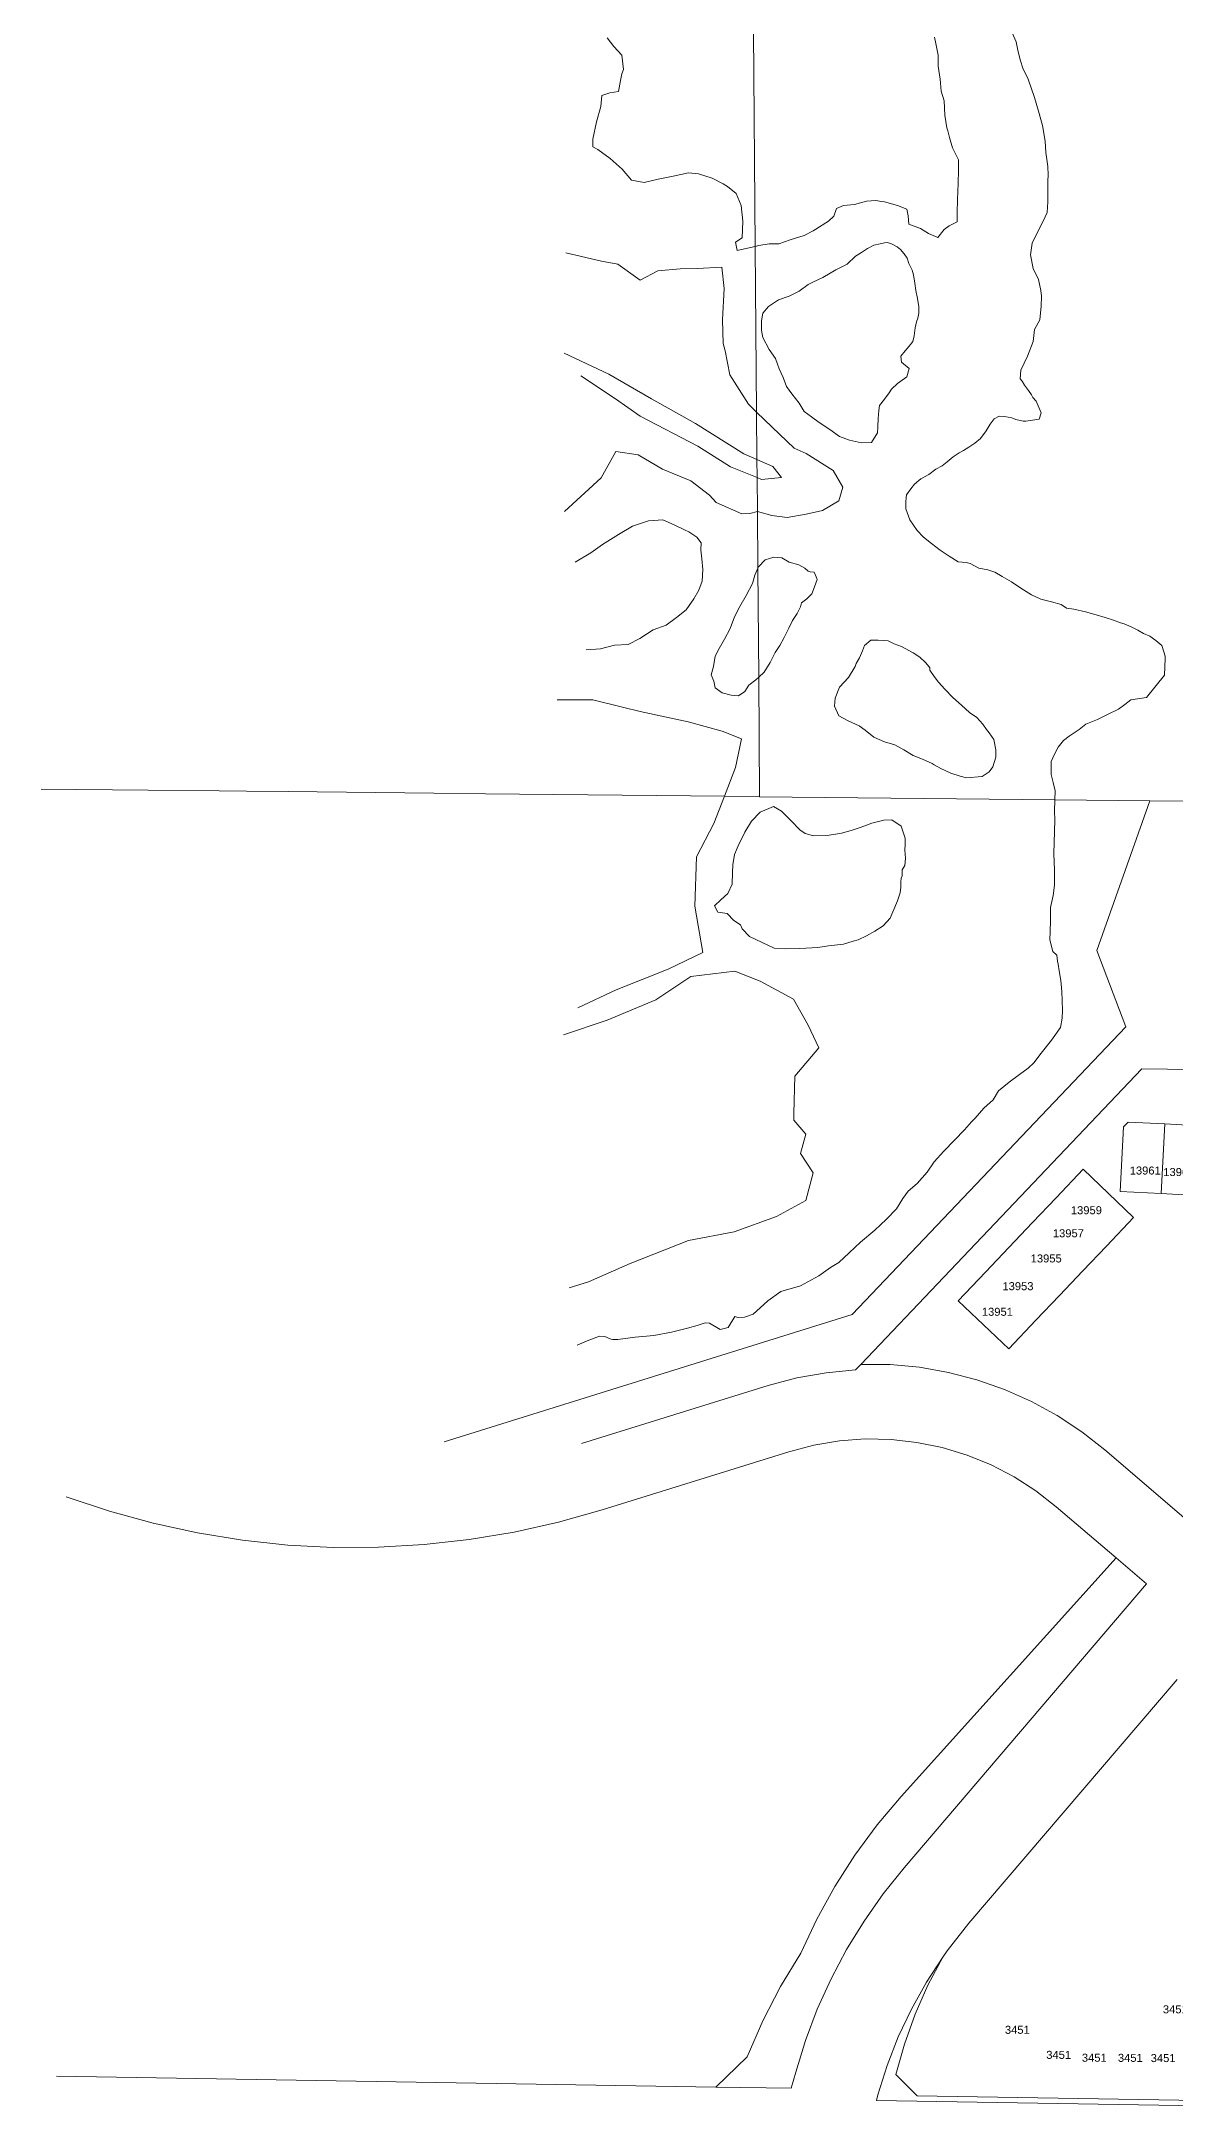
# Model space of a CAD drawing. Header units: feet. Extents: x 865220 to 5618803, y -2240498 to 1935234.
# Drawn here: x 2799732 to 2800796, y 965496 to 967434 of the extents above; entities that cross this region are included whole.
import ezdxf
from ezdxf.enums import TextEntityAlignment as Align

# ---------------------------------------------------------------- set-up
doc = ezdxf.new("R2010")
doc.units = ezdxf.units.FT
doc.header["$LTSCALE"] = 0.015
doc.header["$MEASUREMENT"] = 0
doc.layers.add('Dakota County Addresses', color=7, linetype='Continuous')
doc.layers.add('Dakota County Parcels', color=7, linetype='Continuous')
doc.styles.add('Dimensions 100', font='arial.ttf')

# ---------------------------------------------------------------- blocks, each defined once
blk = doc.blocks.new('ACMAP_ANN_TEMPLATE_Dakota County Addresses')
at = {"layer": 'Dakota County Addresses', "style": 'Dimensions 100'}
blk.add_attdef('DakotaCountyAddress', text='', height=50, dxfattribs=at).set_placement((0, 0), align=Align.CENTER)

msp = doc.modelspace()

# ---------------------------------------------------------------- linework, layer by layer
at = {"layer": 'Dakota County Parcels', "lineweight": 5}
for p, q in [((2800262.3, 967437.6), (2800268.5, 967429.5)), ((2800268.5, 967429.5), (2800276, 967421.5)), ((2800570.8, 967432.3), (2800569.4, 967438.3)), ((2800572.8, 967421.4), (2800570.8, 967432.3)), ((2800641.1, 967445.1), (2800645.9, 967433.9)), ((2800645.9, 967433.9), (2800647.8, 967424.6)), ((2800276, 967421.5), (2800277.6, 967408)), ((2800572.9, 967411.2), (2800572.8, 967421.4)), ((2800574.6, 967398.9), (2800572.9, 967411.2)), ((2800647.8, 967424.6), (2800650.1, 967416)), ((2800650.1, 967416), (2800652.2, 967409.3)), ((2800652.2, 967409.3), (2800657.2, 967398.8)), ((2800274.9, 967397.7), (2800272.9, 967387.2)), ((2800276, 967404), (2800274.9, 967397.7)), ((2800277.6, 967408), (2800276, 967404)), ((2800575.6, 967387.6), (2800574.6, 967398.9)), ((2800657.2, 967398.8), (2800663.1, 967381.7)), ((2800256.4, 967373.2), (2800252.5, 967358.9)), ((2800257.5, 967383.6), (2800256.4, 967373.2)), ((2800264.9, 967386.1), (2800257.5, 967383.6)), ((2800272.9, 967387.2), (2800264.9, 967386.1)), ((2800578.5, 967378.6), (2800575.6, 967387.6)), ((2800579.2, 967365.2), (2800578.5, 967378.6)), ((2800663.1, 967381.7), (2800667.1, 967368.8)), ((2800252.5, 967358.9), (2800249, 967342.6)), ((2800580.9, 967353.3), (2800579.2, 967365.2)), ((2800581.9, 967350.3), (2800580.9, 967353.3)), ((2800667.1, 967368.8), (2800670.6, 967355.3)), ((2800670.6, 967355.3), (2800673.3, 967340.8)), ((2800249, 967342.6), (2800248.9, 967335.5)), ((2800248.9, 967335.5), (2800253.5, 967332.9)), ((2800253.5, 967332.9), (2800265.1, 967324.6)), ((2800583.6, 967344.1), (2800581.9, 967350.3)), ((2800586.4, 967334.4), (2800583.6, 967344.1)), ((2800592, 967323.1), (2800586.4, 967334.4)), ((2800673.3, 967340.8), (2800673.8, 967330.2)), ((2800265.1, 967324.6), (2800276.3, 967314.4)), ((2800276.3, 967314.4), (2800285.1, 967304.2)), ((2800591.6, 967301), (2800592, 967313.4)), ((2800592, 967313.4), (2800592, 967323.1)), ((2800673.8, 967330.2), (2800675.7, 967317.1)), ((2800675.7, 967317.1), (2800676, 967308.9)), ((2800285.1, 967304.2), (2800297.1, 967301.9)), ((2800297.1, 967301.9), (2800310.2, 967305)), ((2800310.2, 967305), (2800324.3, 967307.8)), ((2800324.3, 967307.8), (2800338.6, 967311.2)), ((2800338.6, 967311.2), (2800347.9, 967310.2)), ((2800347.9, 967310.2), (2800360.9, 967305.9)), ((2800360.9, 967305.9), (2800371.2, 967300.8)), ((2800371.2, 967300.8), (2800375.3, 967298.3)), ((2800375.3, 967298.3), (2800383.4, 967291.8)), ((2800591.1, 967286.1), (2800591.6, 967301)), ((2800675.8, 967303.6), (2800675.7, 967293)), ((2800675.7, 967293), (2800675.8, 967284)), ((2800676, 967308.9), (2800675.8, 967303.6)), ((2800383.4, 967291.8), (2800388, 967280.4)), ((2800388, 967280.4), (2800389.7, 967265.7)), ((2800475.1, 967270.4), (2800477.6, 967277.5)), ((2800477.6, 967277.5), (2800484.1, 967280.5)), ((2800484.1, 967280.5), (2800494.3, 967281.5)), ((2800494.3, 967281.5), (2800505.6, 967284.5)), ((2800505.6, 967284.5), (2800514.5, 967285.2)), ((2800514.5, 967285.2), (2800519.8, 967284.2)), ((2800519.8, 967284.2), (2800522.6, 967283.8)), ((2800522.6, 967283.8), (2800534.6, 967280.3)), ((2800534.6, 967280.3), (2800543.6, 967277.1)), ((2800543.6, 967277.1), (2800544.8, 967270.6)), ((2800590.6, 967273.4), (2800591.1, 967286.1)), ((2800590.7, 967265), (2800590.6, 967273.4)), ((2800675, 967273.8), (2800671.4, 967265.6)), ((2800675.8, 967284), (2800675, 967273.8)), ((2800389.7, 967265.7), (2800389, 967250.1)), ((2800447.1, 967252.4), (2800455.6, 967256.8)), ((2800455.6, 967256.8), (2800470, 967265.6)), ((2800470, 967265.6), (2800475.1, 967270.4)), ((2800544.8, 967270.6), (2800545.4, 967262.8)), ((2800545.4, 967262.8), (2800556.4, 967259)), ((2800556.4, 967259), (2800563.7, 967254.1)), ((2800563.7, 967254.1), (2800572.5, 967250.4)), ((2800572.5, 967250.4), (2800578.4, 967258)), ((2800578.4, 967258), (2800583.3, 967261.3)), ((2800583.3, 967261.3), (2800590.7, 967265)), ((2800665.7, 967254.9), (2800661.1, 967245.1)), ((2800671.4, 967265.6), (2800665.7, 967254.9)), ((2800223.6, 967236.2), (2800257, 967228.1)), ((2800389, 967250.1), (2800382.8, 967246)), ((2800382.8, 967246), (2800384.3, 967238.4)), ((2800384.3, 967238.4), (2800391.2, 967239.9)), ((2800404.7, 967242.9), (2800414.3, 967244.6)), ((2800414.3, 967244.6), (2800423.4, 967244.6)), ((2800423.4, 967244.6), (2800433.9, 967248.1)), ((2800433.9, 967248.1), (2800447.1, 967252.4)), ((2800495.2, 967232.8), (2800500.9, 967236.4)), ((2800500.9, 967236.4), (2800506.5, 967240.1)), ((2800506.5, 967240.1), (2800512.6, 967243.1)), ((2800512.6, 967243.1), (2800518.5, 967244.4)), ((2800518.5, 967244.4), (2800522.6, 967245.3)), ((2800522.6, 967245.3), (2800525.2, 967245.8)), ((2800525.2, 967245.8), (2800529.2, 967244.6)), ((2800529.2, 967244.6), (2800534.4, 967241.7)), ((2800534.4, 967241.7), (2800537.6, 967239.1)), ((2800537.6, 967239.1), (2800541.1, 967235.2)), ((2800541.1, 967235.2), (2800543.7, 967231.1)), ((2800661.1, 967245.1), (2800659.5, 967234.3)), ((2800257, 967228.1), (2800272.3, 967225.5)), ((2800272.3, 967225.5), (2800293.3, 967210.5)), ((2800293.3, 967210.5), (2800309.9, 967219.3)), ((2800309.9, 967219.3), (2800330.9, 967221)), ((2800330.9, 967221), (2800347, 967221.5)), ((2800347, 967221.5), (2800369.8, 967222.6)), ((2800369.8, 967222.6), (2800372.2, 967202.5)), ((2800464.6, 967213), (2800477, 967220.2)), ((2800477, 967220.2), (2800487.5, 967225.3)), ((2800487.5, 967225.3), (2800495.2, 967232.8)), ((2800543.7, 967231.1), (2800545.3, 967226.1)), ((2800545.3, 967226.1), (2800548.4, 967219.8)), ((2800548.4, 967219.8), (2800549.7, 967215.3)), ((2800549.7, 967215.3), (2800551, 967207.6)), ((2800659.5, 967234.3), (2800661.9, 967221.5)), ((2800661.9, 967221.5), (2800667, 967211.1)), ((2800372.2, 967202.5), (2800370.6, 967173.1)), ((2800433, 967195.5), (2800442.6, 967200.1)), ((2800442.6, 967200.1), (2800450.9, 967206.5)), ((2800450.9, 967206.5), (2800455.4, 967208.7)), ((2800455.4, 967208.7), (2800464.6, 967213)), ((2800551, 967207.6), (2800552, 967200.8)), ((2800552, 967200.8), (2800553.5, 967193.2)), ((2800667, 967211.1), (2800669.1, 967200.8)), ((2800669.1, 967200.8), (2800669.8, 967195.4)), ((2800407.1, 967172.2), (2800408.5, 967179.4)), ((2800408.5, 967179.4), (2800413.7, 967185.9)), ((2800413.7, 967185.9), (2800423.1, 967192.1)), ((2800423.1, 967192.1), (2800433, 967195.5)), ((2800553.5, 967193.2), (2800554.6, 967185.3)), ((2800554.7, 967179.6), (2800553.8, 967174.9)), ((2800554.6, 967185.3), (2800554.7, 967179.6)), ((2800669.6, 967186.1), (2800668.2, 967173.1)), ((2800669.8, 967195.4), (2800669.6, 967186.1)), ((2800370.6, 967173.1), (2800371.2, 967151.1)), ((2800407.1, 967163.2), (2800407.1, 967172.2)), ((2800408.3, 967156.7), (2800407.1, 967163.2)), ((2800550.3, 967158.1), (2800549.1, 967152.8)), ((2800551.3, 967165.7), (2800550.3, 967158.1)), ((2800552.6, 967171.3), (2800551.3, 967165.7)), ((2800553.8, 967174.9), (2800552.6, 967171.3)), ((2800663.3, 967164.2), (2800661.9, 967152.9)), ((2800668.2, 967173.1), (2800663.3, 967164.2)), ((2800264, 967122.2), (2800222.1, 967141.9)), ((2800371.2, 967151.1), (2800372.9, 967144.1)), ((2800372.9, 967144.1), (2800377.5, 967121.6)), ((2800414.4, 967145.3), (2800408.3, 967156.7)), ((2800420.2, 967137), (2800414.4, 967145.3)), ((2800542, 967144.2), (2800537.8, 967139.3)), ((2800537.8, 967139.3), (2800538.6, 967133.7)), ((2800545.8, 967148.5), (2800542, 967144.2)), ((2800549.1, 967152.8), (2800545.8, 967148.5)), ((2800656.5, 967139.3), (2800650.4, 967126.1)), ((2800661.9, 967152.9), (2800656.5, 967139.3)), ((2800237.5, 967120.9), (2800270.3, 967099.1)), ((2800304, 967099.3), (2800264, 967122.2)), ((2800377.5, 967121.6), (2800394.8, 967094.3)), ((2800422, 967131.8), (2800420.2, 967137)), ((2800423.7, 967127.4), (2800422, 967131.8)), ((2800427.6, 967119.1), (2800423.7, 967127.4)), ((2800430.6, 967110.9), (2800427.6, 967119.1)), ((2800543.5, 967119.9), (2800534.7, 967113.6)), ((2800538.6, 967133.7), (2800545.5, 967127.7)), ((2800545.5, 967127.7), (2800543.5, 967119.9)), ((2800650.4, 967126.1), (2800649.7, 967118)), ((2800270.3, 967099.1), (2800293.3, 967082.8)), ((2800345.1, 967076), (2800304, 967099.3)), ((2800435.5, 967103.9), (2800430.6, 967110.9)), ((2800442.5, 967095), (2800435.5, 967103.9)), ((2800526.8, 967104.7), (2800522.6, 967098.9)), ((2800529.1, 967108.3), (2800526.8, 967104.7)), ((2800534.7, 967113.6), (2800529.1, 967108.3)), ((2800649.7, 967118), (2800651.7, 967115.9)), ((2800651.7, 967115.9), (2800653.9, 967112.1)), ((2800653.9, 967112.1), (2800657.5, 967107.1)), ((2800657.5, 967107.1), (2800660.3, 967102.8)), ((2800660.3, 967102.8), (2800661.8, 967100.3)), ((2800661.8, 967100.3), (2800664.8, 967097)), ((2800293.3, 967082.8), (2800347.3, 967054.7)), ((2800447.2, 967087.4), (2800442.5, 967095)), ((2800454.1, 967082.3), (2800447.2, 967087.4)), ((2800461.1, 967076.9), (2800454.1, 967082.3)), ((2800516.5, 967080.8), (2800516.3, 967072.8)), ((2800517.2, 967088.2), (2800516.5, 967080.8)), ((2800517.8, 967092.8), (2800517.2, 967088.2)), ((2800522.6, 967098.9), (2800517.8, 967092.8)), ((2800625.3, 967080.4), (2800621.7, 967075.5)), ((2800630, 967082.9), (2800625.3, 967080.4)), ((2800635.1, 967082.6), (2800630, 967082.9)), ((2800641.9, 967081.5), (2800635.1, 967082.6)), ((2800645.7, 967079.7), (2800641.9, 967081.5)), ((2800652.5, 967078.1), (2800645.7, 967079.7)), ((2800667.5, 967080.1), (2800655, 967078.3)), ((2800664.8, 967097), (2800669.6, 967086.2)), ((2800669.6, 967086.2), (2800667.5, 967080.1)), ((2800390.6, 967047.6), (2800345.1, 967076)), ((2800417, 967072.6), (2800437.8, 967053)), ((2800471.1, 967070.4), (2800461.1, 967076.9)), ((2800480.4, 967064), (2800471.1, 967070.4)), ((2800489.8, 967060.3), (2800480.4, 967064)), ((2800501, 967058), (2800489.8, 967060.3)), ((2800516, 967067.2), (2800510.3, 967058.2)), ((2800516.3, 967072.8), (2800516, 967067.2)), ((2800612.7, 967062), (2800607.3, 967057.5)), ((2800618, 967069.1), (2800612.7, 967062)), ((2800621.7, 967075.5), (2800618, 967069.1)), ((2800655, 967078.3), (2800652.5, 967078.1)), ((2800270.6, 967049.7), (2800256.6, 967025)), ((2800291.4, 967046.7), (2800270.6, 967049.7)), ((2800314.4, 967033.2), (2800291.4, 967046.7)), ((2800347.3, 967054.7), (2800378.2, 967035.5)), ((2800437.8, 967053), (2800449, 967047.8)), ((2800449, 967047.8), (2800474.2, 967032.1)), ((2800510.3, 967058.2), (2800501, 967058)), ((2800587, 967044.8), (2800581.3, 967040.1)), ((2800592.6, 967048.6), (2800587, 967044.8)), ((2800596.5, 967050.6), (2800592.6, 967048.6)), ((2800601.6, 967053.8), (2800596.5, 967050.6)), ((2800607.3, 967057.5), (2800601.6, 967053.8)), ((2800256.6, 967025), (2800222.3, 966993.5)), ((2800340.7, 967022.3), (2800314.4, 967033.2)), ((2800358.2, 967008.9), (2800340.7, 967022.3)), ((2800407.2, 967023.7), (2800425.9, 967025.4)), ((2800425.9, 967025.4), (2800417.9, 967035.8)), ((2800474.2, 967032.1), (2800483.5, 967016.4)), ((2800556.6, 967024.2), (2800550.5, 967019.3)), ((2800564.2, 967028.2), (2800556.6, 967024.2)), ((2800570.6, 967033.1), (2800564.2, 967028.2)), ((2800576.6, 967036.5), (2800570.6, 967033.1)), ((2800581.3, 967040.1), (2800576.6, 967036.5)), ((2800364.6, 967001.9), (2800358.2, 967008.9)), ((2800479.8, 967003.5), (2800464.2, 966994.4)), ((2800483.5, 967016.4), (2800479.8, 967003.5)), ((2800542.7, 967006.4), (2800542.6, 967002.5)), ((2800542.6, 967002.5), (2800542.6, 966996.1)), ((2800543.2, 967009.2), (2800542.7, 967006.4)), ((2800547.2, 967014.8), (2800543.2, 967009.2)), ((2800550.5, 967019.3), (2800547.2, 967014.8)), ((2800286.1, 966979.7), (2800301, 966984.9)), ((2800301, 966984.9), (2800314.7, 966985.7)), ((2800314.7, 966985.7), (2800325.3, 966981.1)), ((2800388.7, 966991.5), (2800364.6, 967001.9)), ((2800396.1, 966991.8), (2800388.7, 966991.5)), ((2800416.8, 966989.7), (2800403.3, 966993.7)), ((2800431.3, 966987.9), (2800416.8, 966989.7)), ((2800449.1, 966991.2), (2800431.3, 966987.9)), ((2800464.2, 966994.4), (2800449.1, 966991.2)), ((2800542.6, 966996.1), (2800546.4, 966985.8)), ((2800546.4, 966985.8), (2800553, 966975.7)), ((2800257.9, 966962.5), (2800272.9, 966972)), ((2800272.9, 966972), (2800286.1, 966979.7)), ((2800325.3, 966981.1), (2800334.8, 966976.4)), ((2800334.8, 966976.4), (2800338.9, 966974.6)), ((2800338.9, 966974.6), (2800346.6, 966969.4)), ((2800346.6, 966969.4), (2800350.4, 966964.2)), ((2800350.4, 966964.2), (2800350.2, 966957.5)), ((2800553, 966975.7), (2800559.1, 966969.5)), ((2800559.1, 966969.5), (2800566.6, 966963.5)), ((2800566.6, 966963.5), (2800574.7, 966957.3)), ((2800232.2, 966946), (2800246.9, 966954.9)), ((2800246.9, 966954.9), (2800257.9, 966962.5)), ((2800350.2, 966957.5), (2800351, 966949.3)), ((2800351, 966949.3), (2800352.2, 966939.1)), ((2800404.2, 966941.6), (2800410.6, 966948.3)), ((2800410.6, 966948.3), (2800418.7, 966950.8)), ((2800418.7, 966950.8), (2800426.3, 966950.1)), ((2800426.3, 966950.1), (2800433.2, 966946)), ((2800433.2, 966946), (2800442.3, 966943.7)), ((2800574.7, 966957.3), (2800583.2, 966951.6)), ((2800583.2, 966951.6), (2800591.6, 966946.5)), ((2800591.6, 966946.5), (2800599, 966945.8)), ((2800599, 966945.8), (2800602.8, 966944.7)), ((2800602.8, 966944.7), (2800611, 966940.4)), ((2800351.5, 966928.4), (2800348.4, 966919.7)), ((2800352.2, 966939.1), (2800351.5, 966928.4)), ((2800392.6, 966914.8), (2800398.8, 966926.1)), ((2800398.8, 966926.1), (2800400.9, 966934)), ((2800442.3, 966943.7), (2800447.8, 966940.4)), ((2800447.8, 966940.4), (2800450.8, 966937.7)), ((2800450.8, 966937.7), (2800452.7, 966936.9)), ((2800452.7, 966936.9), (2800456.6, 966936.8)), ((2800456.6, 966936.8), (2800458.4, 966932.3)), ((2800459.3, 966929.9), (2800456.8, 966923)), ((2800458.4, 966932.3), (2800459.3, 966929.9)), ((2800611, 966940.4), (2800619.4, 966938.9)), ((2800619.4, 966938.9), (2800625.9, 966936.8)), ((2800625.9, 966936.8), (2800632.9, 966932.6)), ((2800632.9, 966932.6), (2800641.7, 966927.7)), ((2800641.7, 966927.7), (2800650.3, 966921.6)), ((2800343.5, 966911.6), (2800336.6, 966901.4)), ((2800348.4, 966919.7), (2800343.5, 966911.6)), ((2800386.9, 966904.6), (2800392.6, 966914.8)), ((2800444.6, 966908), (2800443.6, 966904.2)), ((2800449.8, 966911.8), (2800444.6, 966908)), ((2800454.2, 966916.4), (2800449.8, 966911.8)), ((2800456.8, 966923), (2800454.2, 966916.4)), ((2800650.3, 966921.6), (2800660.4, 966915.5)), ((2800660.4, 966915.5), (2800669.2, 966911.5)), ((2800669.2, 966911.5), (2800676.6, 966909.5)), ((2800676.6, 966909.5), (2800679.3, 966909)), ((2800679.3, 966909), (2800688.1, 966906.3)), ((2800688.1, 966906.3), (2800693.1, 966903.1)), ((2800317.6, 966887.1), (2800305.6, 966882.7)), ((2800327.5, 966894.2), (2800317.6, 966887.1)), ((2800336.6, 966901.4), (2800327.5, 966894.2)), ((2800377.6, 966884), (2800381.7, 966894.9)), ((2800381.7, 966894.9), (2800386.9, 966904.6)), ((2800436.1, 966891.3), (2800432.7, 966884.1)), ((2800440.5, 966897.8), (2800436.1, 966891.3)), ((2800443.6, 966904.2), (2800440.5, 966897.8)), ((2800693.1, 966903.1), (2800700, 966901.9)), ((2800700, 966901.9), (2800711.2, 966899.6)), ((2800711.2, 966899.6), (2800721, 966896.8)), ((2800721, 966896.8), (2800729.6, 966894.1)), ((2800729.6, 966894.1), (2800737.2, 966891.6)), ((2800737.2, 966891.6), (2800744, 966889.3)), ((2800744, 966889.3), (2800747.4, 966888.3)), ((2800747.4, 966888.3), (2800754, 966885.5)), ((2800269.2, 966868.2), (2800256, 966864.9)), ((2800282.1, 966868.8), (2800269.2, 966868.2)), ((2800293, 966874.6), (2800282.1, 966868.8)), ((2800305.6, 966882.7), (2800293, 966874.6)), ((2800367.3, 966865.1), (2800372.3, 966873.9)), ((2800372.3, 966873.9), (2800377.6, 966884)), ((2800424.2, 966867.8), (2800420, 966861.3)), ((2800428.5, 966875.4), (2800424.2, 966867.8)), ((2800432.7, 966884.1), (2800428.5, 966875.4)), ((2800501.9, 966863.1), (2800503.7, 966868.1)), ((2800503.7, 966868.1), (2800509.7, 966873.1)), ((2800509.7, 966873.1), (2800513.3, 966873.1)), ((2800513.3, 966873.1), (2800516.5, 966873)), ((2800516.5, 966873), (2800526, 966872.2)), ((2800526, 966872.2), (2800531.5, 966869.6)), ((2800531.5, 966869.6), (2800538.5, 966867.1)), ((2800538.5, 966867.1), (2800549.5, 966861)), ((2800754, 966885.5), (2800760.1, 966882.4)), ((2800760.1, 966882.4), (2800765.6, 966879.3)), ((2800765.6, 966879.3), (2800771.5, 966876.8)), ((2800771.5, 966876.8), (2800776.9, 966872.7)), ((2800776.9, 966872.7), (2800782.6, 966867.8)), ((2800782.6, 966867.8), (2800784.7, 966861.9)), ((2800256, 966864.9), (2800242.6, 966863.8)), ((2800360, 966840.6), (2800362.1, 966848.3)), ((2800362.1, 966848.3), (2800363.6, 966857.8)), ((2800363.6, 966857.8), (2800367.3, 966865.1)), ((2800415.3, 966852.1), (2800409.6, 966842.8)), ((2800420, 966861.3), (2800415.3, 966852.1)), ((2800488.6, 966837.9), (2800494.9, 966848.4)), ((2800494.9, 966848.4), (2800496, 966851.2)), ((2800496, 966851.2), (2800499.2, 966856.5)), ((2800499.2, 966856.5), (2800501.9, 966863.1)), ((2800549.5, 966861), (2800555.5, 966857.1)), ((2800555.5, 966857.1), (2800561.1, 966852)), ((2800561.1, 966852), (2800564.5, 966847.8)), ((2800564.5, 966847.8), (2800564.9, 966847)), ((2800564.9, 966847), (2800564.9, 966844.7)), ((2800784.7, 966861.9), (2800785.7, 966857.9)), ((2800785.7, 966855.9), (2800785.1, 966840.2)), ((2800785.7, 966857.9), (2800785.7, 966855.9)), ((2800362.4, 966834.6), (2800360, 966840.6)), ((2800363.8, 966828.2), (2800362.4, 966834.6)), ((2800370.1, 966823.5), (2800363.8, 966828.2)), ((2800395.1, 966830.7), (2800391.6, 966824.7)), ((2800401.9, 966835.8), (2800395.1, 966830.7)), ((2800476.3, 966818.7), (2800480.3, 966828.8)), ((2800480.3, 966828.8), (2800488.6, 966837.9)), ((2800564.9, 966844.7), (2800569.1, 966838.9)), ((2800569.1, 966838.9), (2800573.1, 966833.7)), ((2800573.1, 966833.7), (2800579.2, 966827.1)), ((2800785.1, 966840.2), (2800768.4, 966819.2)), ((2800215.6, 966817), (2800249, 966816.9)), ((2800249, 966816.9), (2800278, 966809.8)), ((2800278, 966809.8), (2800293.4, 966806.2)), ((2800378.8, 966821.3), (2800370.1, 966823.5)), ((2800385.4, 966820.9), (2800378.8, 966821.3)), ((2800391.6, 966824.7), (2800385.4, 966820.9)), ((2800475.7, 966811), (2800476.3, 966818.7)), ((2800479.6, 966802.1), (2800475.7, 966811)), ((2800579.2, 966827.1), (2800586.7, 966819.2)), ((2800586.7, 966819.2), (2800594.8, 966811.9)), ((2800594.8, 966811.9), (2800602.1, 966805.1)), ((2800742.1, 966808.3), (2800731.8, 966803.2)), ((2800748.1, 966812.6), (2800742.1, 966808.3)), ((2800753.5, 966817.1), (2800748.1, 966812.6)), ((2800768.4, 966819.2), (2800753.5, 966817.1)), ((2800293.4, 966806.2), (2800338.3, 966796.3)), ((2800338.3, 966796.3), (2800370.3, 966787.7)), ((2800488.3, 966797.2), (2800479.6, 966802.1)), ((2800498.7, 966792.6), (2800488.3, 966797.2)), ((2800504.3, 966788.5), (2800498.7, 966792.6)), ((2800602.1, 966805.1), (2800609.1, 966800.4)), ((2800609.1, 966800.4), (2800614.9, 966794.1)), ((2800614.9, 966794.1), (2800618.3, 966789.2)), ((2800618.3, 966789.2), (2800620.8, 966786)), ((2800705.2, 966789.3), (2800695.6, 966783)), ((2800711.3, 966794.2), (2800705.2, 966789.3)), ((2800722.4, 966798.6), (2800711.3, 966794.2)), ((2800731.8, 966803.2), (2800722.4, 966798.6)), ((2800370.3, 966787.7), (2800388.5, 966780.4)), ((2800388.5, 966780.4), (2800382.8, 966753.7)), ((2800512.5, 966781.9), (2800504.3, 966788.5)), ((2800522.6, 966777.5), (2800512.5, 966781.9)), ((2800532.1, 966774.9), (2800522.6, 966777.5)), ((2800540.6, 966770.3), (2800532.1, 966774.9)), ((2800549.5, 966764.9), (2800540.6, 966770.3)), ((2800620.8, 966786), (2800625.1, 966779.8)), ((2800625.1, 966779.8), (2800626.8, 966770.1)), ((2800626.8, 966770.1), (2800627, 966763.4)), ((2800685.4, 966772.6), (2800682.1, 966766)), ((2800690.3, 966778.8), (2800685.4, 966772.6)), ((2800695.6, 966783), (2800690.3, 966778.8)), ((2800558.2, 966761.4), (2800549.5, 966764.9)), ((2800567.2, 966757.3), (2800558.2, 966761.4)), ((2800569.2, 966756.2), (2800567.2, 966757.3)), ((2800575.5, 966752.5), (2800569.2, 966756.2)), ((2800584.8, 966748.3), (2800575.5, 966752.5)), ((2800624.2, 966754.2), (2800620.7, 966749.6)), ((2800627, 966763.4), (2800624.2, 966754.2)), ((2800678.8, 966753.4), (2800678.7, 966746.9)), ((2800678.9, 966759.3), (2800678.8, 966753.4)), ((2800682.1, 966766), (2800678.9, 966759.3)), ((2800593.4, 966745.4), (2800584.8, 966748.3)), ((2800599.3, 966743.9), (2800593.4, 966745.4)), ((2800614.1, 966745.2), (2800599.3, 966743.9)), ((2800620.7, 966749.6), (2800614.1, 966745.2)), ((2800678.7, 966746.9), (2800680.6, 966739.4)), ((2800680.6, 966739.4), (2800682.6, 966731.7)), ((2800397.8, 966703.3), (2800405.9, 966711.6)), ((2800405.9, 966711.6), (2800418.3, 966717.1)), ((2800418.3, 966717.1), (2800426, 966712.8)), ((2800426, 966712.8), (2800434.6, 966704)), ((2800682.4, 966723), (2800682.1, 966712.5)), ((2800682.1, 966712.5), (2800682.4, 966704.4)), ((2800721.8, 966582), (2800771.4, 966722.3)), ((2800771.4, 966722.3), (2800954.9, 966720.4)), ((2800362.4, 966701), (2800346.3, 966669.7)), ((2800385.1, 966680.2), (2800391.6, 966693.1)), ((2800391.6, 966693.1), (2800397.8, 966703.3)), ((2800434.6, 966704), (2800443.1, 966695.3)), ((2800443.1, 966695.3), (2800448.2, 966691.8)), ((2800468.6, 966689.9), (2800482.1, 966692.1)), ((2800482.1, 966692.1), (2800491.2, 966694.6)), ((2800491.2, 966694.6), (2800500.5, 966697.8)), ((2800500.5, 966697.8), (2800510.6, 966701.4)), ((2800510.6, 966701.4), (2800521.9, 966704.3)), ((2800521.9, 966704.3), (2800529.3, 966704.4)), ((2800529.3, 966704.4), (2800538, 966698.5)), ((2800538, 966698.5), (2800541.9, 966687.2)), ((2800682.1, 966693.5), (2800681.7, 966683.3)), ((2800682.4, 966704.4), (2800682.1, 966693.5)), ((2800381.9, 966672), (2800385.1, 966680.2)), ((2800448.2, 966691.8), (2800456, 966689.5)), ((2800456, 966689.5), (2800468.6, 966689.9)), ((2800541.8, 966681.5), (2800541.6, 966676.2)), ((2800541.6, 966676.2), (2800542.2, 966668.7)), ((2800541.9, 966687.2), (2800541.8, 966681.5)), ((2800681.7, 966683.3), (2800681.3, 966673.1)), ((2800681.3, 966673.1), (2800681.8, 966664.4)), ((2800346.3, 966669.7), (2800344.7, 966623.5)), ((2800379.5, 966644.3), (2800379.8, 966655)), ((2800379.8, 966655), (2800380.2, 966662.4)), ((2800380.2, 966662.4), (2800381.9, 966672)), ((2800539.2, 966657.6), (2800539, 966652.1)), ((2800541.5, 966661.7), (2800539.2, 966657.6)), ((2800542.2, 966668.7), (2800541.5, 966661.7)), ((2800681.8, 966664.4), (2800682, 966658.1)), ((2800682, 966658.1), (2800682, 966653.1)), ((2800368.9, 966629.5), (2800375.7, 966635.5)), ((2800375.7, 966635.5), (2800379.5, 966644.3)), ((2800537.1, 966636), (2800534.7, 966628.6)), ((2800537.7, 966641.3), (2800537.1, 966636)), ((2800538.3, 966649.7), (2800537.7, 966646.2)), ((2800537.7, 966646.2), (2800537.7, 966641.3)), ((2800539, 966652.1), (2800538.3, 966649.7)), ((2800681.9, 966643.4), (2800680.8, 966633.6)), ((2800682, 966653.1), (2800681.9, 966643.4)), ((2800344.7, 966623.5), (2800352, 966580.2)), ((2800363, 966623.8), (2800368.9, 966629.5)), ((2800366.2, 966618.1), (2800363, 966623.8)), ((2800375, 966616.8), (2800366.2, 966618.1)), ((2800381.2, 966610.3), (2800375, 966616.8)), ((2800530.3, 966618.4), (2800527.7, 966612.4)), ((2800534.7, 966628.6), (2800530.3, 966618.4)), ((2800680.8, 966633.6), (2800678.3, 966622.4)), ((2800678.3, 966622.4), (2800678.3, 966610.1)), ((2800387.4, 966606.2), (2800381.2, 966610.3)), ((2800389.1, 966602.4), (2800387.4, 966606.2)), ((2800395.8, 966595.2), (2800389.1, 966602.4)), ((2800407.6, 966589.5), (2800395.8, 966595.2)), ((2800505.6, 966595.7), (2800497.7, 966592.1)), ((2800513.4, 966600), (2800505.6, 966595.7)), ((2800521.4, 966605.3), (2800513.4, 966600)), ((2800527.7, 966612.4), (2800521.4, 966605.3)), ((2800677.8, 966599.7), (2800677.5, 966592.1)), ((2800678.3, 966610.1), (2800677.8, 966599.7)), ((2800352, 966580.2), (2800319.6, 966564.4)), ((2800419.1, 966584.3), (2800407.6, 966589.5)), ((2800429.9, 966583.7), (2800419.1, 966584.3)), ((2800443, 966583.9), (2800429.9, 966583.7)), ((2800459.9, 966584.7), (2800443, 966583.9)), ((2800470.1, 966586.3), (2800459.9, 966584.7)), ((2800483.9, 966587.9), (2800470.1, 966586.3)), ((2800493, 966590.7), (2800483.9, 966587.9)), ((2800497.7, 966592.1), (2800493, 966590.7)), ((2800677.5, 966592.1), (2800680.3, 966581.2)), ((2800680.3, 966581.2), (2800684.1, 966577.8)), ((2800684.1, 966577.8), (2800684.7, 966572)), ((2800721.8, 966582), (2800748.9, 966510.4)), ((2800319.6, 966564.4), (2800270.9, 966545.1)), ((2800308.1, 966535.9), (2800340.7, 966557.7)), ((2800340.7, 966557.7), (2800382, 966562.8)), ((2800382, 966562.8), (2800405.9, 966553.2)), ((2800684.7, 966572), (2800685.4, 966569.2)), ((2800685.4, 966569.2), (2800686.3, 966562.9)), ((2800686.3, 966562.9), (2800688, 966554)), ((2800270.9, 966545.1), (2800234.7, 966528.4)), ((2800405.9, 966553.2), (2800437, 966536.3)), ((2800688, 966554), (2800688.9, 966543.6)), ((2800688.9, 966543.6), (2800689.5, 966526.1)), ((2800262.5, 966516.7), (2800308.1, 966535.9)), ((2800437, 966536.3), (2800450.8, 966512)), ((2800689.2, 966518.5), (2800687.6, 966509.9)), ((2800689.5, 966526.1), (2800689.2, 966518.5)), ((2800221.3, 966502.9), (2800262.5, 966516.7)), ((2800450.8, 966512), (2800461, 966490.7)), ((2800492.3, 966240.7), (2800748.9, 966510.4)), ((2800687.6, 966509.9), (2800679.2, 966497.9)), ((2800461, 966490.7), (2800438.5, 966464.3)), ((2800669.4, 966485.9), (2800662.6, 966476.7)), ((2800679.2, 966497.9), (2800669.4, 966485.9)), ((2800438.5, 966464.3), (2800437.4, 966429.3)), ((2800500.3, 966194), (2800763.9, 966471)), ((2800649.3, 966465.9), (2800639.4, 966458.5)), ((2800657.3, 966471.7), (2800649.3, 966465.9)), ((2800662.6, 966476.7), (2800657.3, 966471.7)), ((2800763.9, 966471), (2800885.2, 966469.7)), ((2800624.4, 966442), (2800615.8, 966434.2)), ((2800629.6, 966450.5), (2800624.4, 966442)), ((2800639.4, 966458.5), (2800629.6, 966450.5)), ((2800437.4, 966429.3), (2800437.6, 966423)), ((2800437.6, 966423), (2800448.8, 966410)), ((2800604.1, 966421.3), (2800597.6, 966414)), ((2800607.7, 966424.7), (2800604.1, 966421.3)), ((2800615.8, 966434.2), (2800607.7, 966424.7)), ((2800746.8, 966416.7), (2800751, 966421.2)), ((2800785.4, 966419.4), (2800751, 966421.2)), ((2800448.8, 966410), (2800443.7, 966391.6)), ((2800588.1, 966404.1), (2800578.1, 966393.9)), ((2800597.6, 966414), (2800588.1, 966404.1)), ((2800746.8, 966416.7), (2800743.6, 966356.2)), ((2800785.4, 966419.4), (2800782, 966354.2)), ((2800817.3, 966417.8), (2800785.4, 966419.4)), ((2800443.7, 966391.6), (2800455.6, 966373.7)), ((2800569.1, 966384), (2800562.4, 966374.2)), ((2800578.1, 966393.9), (2800569.1, 966384)), ((2800455.6, 966373.7), (2800448.6, 966347.7)), ((2800553, 966363.7), (2800544.8, 966356.4)), ((2800562.4, 966374.2), (2800553, 966363.7)), ((2800683.4, 966350.1), (2800708.9, 966376.9)), ((2800708.9, 966376.9), (2800756.2, 966331.8)), ((2800448.6, 966347.7), (2800421.2, 966332.7)), ((2800539.7, 966349.5), (2800533.8, 966339.9)), ((2800544.8, 966356.4), (2800539.7, 966349.5)), ((2800661.3, 966326.9), (2800683.4, 966350.1)), ((2800743.6, 966356.2), (2800782, 966354.2)), ((2800782, 966354.2), (2800814, 966352.5)), ((2800421.2, 966332.7), (2800381.6, 966318.3)), ((2800524.2, 966330), (2800513.5, 966319.9)), ((2800533.8, 966339.9), (2800524.2, 966330)), ((2800639.3, 966303.7), (2800661.3, 966326.9)), ((2800730.7, 966305), (2800756.2, 966331.8)), ((2800338.8, 966310.1), (2800283.8, 966288.7)), ((2800381.6, 966318.3), (2800338.8, 966310.1)), ((2800500, 966308.7), (2800489.3, 966298.7)), ((2800513.5, 966319.9), (2800500, 966308.7)), ((2800708.7, 966281.8), (2800730.7, 966305)), ((2800283.8, 966288.7), (2800244.7, 966271.3)), ((2800479.6, 966289.6), (2800471.8, 966284.8)), ((2800489.3, 966298.7), (2800479.6, 966289.6)), ((2800617.2, 966280.5), (2800639.3, 966303.7)), ((2800244.7, 966271.3), (2800226.6, 966265.9)), ((2800443.6, 966267.7), (2800425.4, 966262.4)), ((2800460.8, 966277), (2800443.6, 966267.7)), ((2800471.8, 966284.8), (2800460.8, 966277)), ((2800591.7, 966253.7), (2800617.2, 966280.5)), ((2800686.6, 966258.7), (2800708.7, 966281.8)), ((2800406, 966246.9), (2800399.3, 966241.1)), ((2800413.1, 966253.7), (2800406, 966246.9)), ((2800425.4, 966262.4), (2800413.1, 966253.7)), ((2800591.7, 966253.7), (2800639.1, 966208.7)), ((2800664.6, 966235.5), (2800686.6, 966258.7)), ((2800109.3, 966121.5), (2800492.3, 966240.7)), ((2800337.7, 966228.1), (2800322.6, 966224.1)), ((2800346.9, 966230.5), (2800337.7, 966228.1)), ((2800354.3, 966232.9), (2800346.9, 966230.5)), ((2800358.5, 966232.8), (2800354.3, 966232.9)), ((2800368.4, 966226.6), (2800358.5, 966232.8)), ((2800375.9, 966228.5), (2800368.4, 966226.6)), ((2800382.2, 966238.8), (2800375.9, 966228.5)), ((2800384.8, 966238), (2800382.2, 966238.8)), ((2800391.1, 966238.2), (2800384.8, 966238)), ((2800399.3, 966241.1), (2800391.1, 966238.2)), ((2800639.1, 966208.7), (2800664.6, 966235.5)), ((2800245, 966216.6), (2800234.3, 966212)), ((2800255.2, 966220.5), (2800245, 966216.6)), ((2800260.3, 966220.1), (2800255.2, 966220.5)), ((2800265.1, 966218.1), (2800260.3, 966220.1)), ((2800267.5, 966217.4), (2800265.1, 966218.1)), ((2800272.3, 966217.4), (2800267.5, 966217.4)), ((2800288.5, 966219.7), (2800272.3, 966217.4)), ((2800306.1, 966221.2), (2800288.5, 966219.7)), ((2800322.6, 966224.1), (2800306.1, 966221.2)), ((2800500.3, 966194), (2800495.4, 966188.8)), ((2800238.4, 966119.8), (2800413.5, 966174.3)), ((2800257.7, 966057.7), (2800432.8, 966112.2)), ((2800729.2, 966113.8), (2800803.2, 966050.5)), ((2800683.7, 966060.6), (2800739.7, 966012.7)), ((2800538.2, 965789.1), (2800739.7, 966012.7)), ((2800739.7, 966012.7), (2800768.3, 965988.2)), ((2800540.9, 965722.2), (2800768.3, 965988.2)), ((2800797, 965898.7), (2800601.7, 965670.2)), ((2800601.7, 965670.2), (2800581.3, 965644.3)), ((2800393.8, 965545), (2800364.4, 965516.5)), ((2800435.1, 965515.4), (2800439.2, 965530.4)), ((2799745.9, 965526.8), (2800364.4, 965516.5)), ((2800364.4, 965516.5), (2800435.1, 965515.4)), ((2800553, 965508.4), (2800533.2, 965528.3)), ((2800516.3, 965509.2), (2800514.9, 965504)), ((2800979.3, 965496.3), (2800514.9, 965504)), ((2800553, 965508.4), (2800979.4, 965501.3))]:
    msp.add_line(p, q, dxfattribs=at)
for points in [[(2800405.4, 966726.2), (2800404.5, 966838.2), (2800403.7, 966940.5), (2800403.3, 966993.7), (2800403, 967025.4), (2800402.9, 967042.3), (2800402.5, 967086.8), (2800401.3, 967242.1), (2800396.7, 967806.7), (2800396.5, 967830.1), (2800396.5, 967831.5), (2800395.7, 967932.5), (2800394.9, 968036.8)], [(2800391.2, 967239.9), (2800401.3, 967242.1), (2800404.7, 967242.9)], [(2800394.8, 967094.3), (2800402.5, 967086.8), (2800417, 967072.6)], [(2800417.9, 967035.8), (2800402.9, 967042.3), (2800390.6, 967047.6)], [(2800378.2, 967035.5), (2800403, 967025.4), (2800407.2, 967023.7)], [(2800403.3, 966993.7), (2800403.3, 966993.7), (2800396.1, 966991.8)], [(2800400.9, 966934), (2800403.7, 966940.5), (2800404.2, 966941.6)], [(2800409.6, 966842.8), (2800404.5, 966838.2), (2800401.9, 966835.8)], [(2800382.8, 966753.7), (2800372.3, 966726.6), (2800362.4, 966701)], [(2799731.5, 966733.4), (2799831.7, 966732.4), (2799898.4, 966731.6), (2799923.9, 966731.4), (2799963.2, 966731), (2800099.6, 966729.5), (2800148.2, 966729), (2800372.3, 966726.6), (2800405.4, 966726.2)], [(2800682.6, 966731.7), (2800682.4, 966723.3), (2800682.4, 966723)], [(2800405.4, 966726.2), (2800682.4, 966723.3), (2800771.4, 966722.3)], [(2800495.4, 966188.8), (2800467.7, 966186.2), (2800440.3, 966181.4), (2800413.5, 966174.3)], [(2800729.2, 966113.8), (2800707.5, 966130.8), (2800684.5, 966146), (2800660.3, 966159.3), (2800635.2, 966170.5), (2800609.2, 966179.6), (2800582.5, 966186.5), (2800555.3, 966191.3), (2800527.9, 966193.8), (2800500.3, 966194)], [(2800683.7, 966060.6), (2800664.5, 966075.5), (2800644.1, 966088.6), (2800622.5, 966099.8), (2800600, 966109), (2800576.7, 966116), (2800552.9, 966120.9), (2800528.8, 966123.6), (2800504.5, 966124.1), (2800480.3, 966122.3), (2800456.3, 966118.3), (2800432.8, 966112.2)], [(2799754.9, 966070), (2799795.4, 966056.5), (2799836.5, 966045.2), (2799878.2, 966036.1), (2799920.3, 966029.3), (2799962.7, 966024.7), (2800005.3, 966022.5), (2800048, 966022.7), (2800090.6, 966025.1), (2800133, 966029.8), (2800175, 966036.9), (2800216.7, 966046.2), (2800257.7, 966057.7)], [(2800444, 965642), (2800458.9, 965673.8), (2800475.8, 965704.5), (2800494.8, 965734), (2800515.6, 965762.3), (2800538.2, 965789.1)], [(2800540.9, 965722.2), (2800521.4, 965697.8), (2800503.4, 965672.2), (2800487, 965645.6), (2800472.4, 965618), (2800459.5, 965589.5), (2800448.4, 965560.3), (2800439.2, 965530.4)], [(2800393.8, 965545), (2800408.3, 965578.5), (2800425, 965610.9), (2800444, 965642)], [(2800577.2, 965638.2), (2800563.3, 965612), (2800551.3, 965584.8), (2800541.2, 965556.9), (2800533.2, 965528.3)], [(2800561.8, 965614.9), (2800577.2, 965638.2), (2800581.3, 965644.3)], [(2800516.3, 965509.2), (2800524.9, 965536.8), (2800535.4, 965563.6), (2800547.7, 965589.7), (2800561.8, 965614.9)]]:
    msp.add_lwpolyline(points, dxfattribs=at)

# ---------------------------------------------------------------- block references
at = {"layer": 'Dakota County Addresses', "lineweight": 5, "xscale": 0.15, "yscale": 0.15, "zscale": 0.15}
for p, values in [((2800767.1, 966372), {'DakotaCountyAddress': '13961'}), ((2800798.6, 966370.6), {'DakotaCountyAddress': '13963'}), ((2800711.9, 966334.8), {'DakotaCountyAddress': '13959'}), ((2800695, 966313.2), {'DakotaCountyAddress': '13957'}), ((2800674.2, 966289.6), {'DakotaCountyAddress': '13955'}), ((2800647.7, 966263.6), {'DakotaCountyAddress': '13953'}), ((2800628.4, 966239.6), {'DakotaCountyAddress': '13951'}), ((2800795.3, 965585.7), {'DakotaCountyAddress': '3451'}), ((2800647.1, 965566.5), {'DakotaCountyAddress': '3451'}), ((2800685.9, 965543), {'DakotaCountyAddress': '3451'}), ((2800719.3, 965540.3), {'DakotaCountyAddress': '3451'}), ((2800753.1, 965540.2), {'DakotaCountyAddress': '3451'}), ((2800783.9, 965540), {'DakotaCountyAddress': '3451'})]:
    msp.add_blockref('ACMAP_ANN_TEMPLATE_Dakota County Addresses', p, dxfattribs=at).add_auto_attribs(values)

doc.saveas('drawing.dxf')
